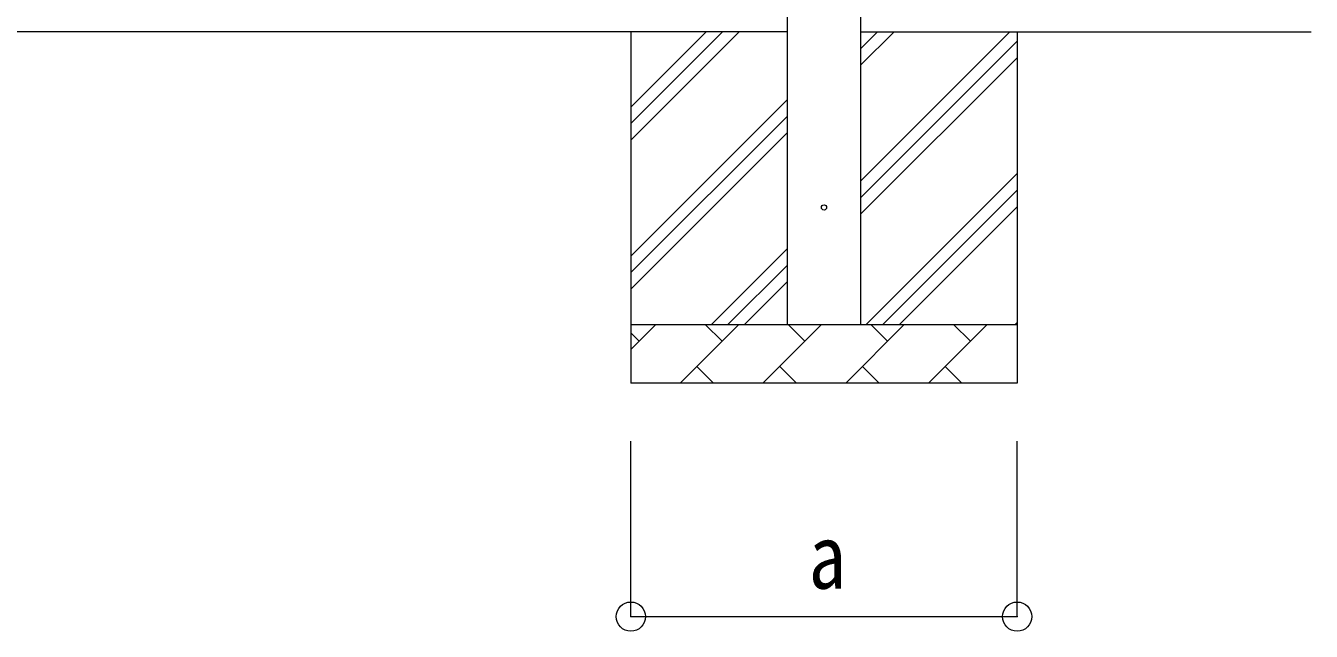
# Model space of a CAD drawing. Units: millimetres, scale not verified. Extents: x -88263 to 14131, y -29850 to 9646.
# Drawn here: x -4684 to -2488, y -813 to 221 of the extents above; entities that cross this region are included whole.
import ezdxf
from ezdxf.enums import TextEntityAlignment as Align

# ---------------------------------------------------------------- set-up
doc = ezdxf.new("R2010")
doc.units = ezdxf.units.MM
doc.header["$LTSCALE"] = 50
doc.header["$PDMODE"] = 32
doc.header["$PDSIZE"] = 50
for name, color, linetype, lineweight in [('0-2_建具', 4, 'Continuous', 9), ('0-4_設備', 7, 'Continuous', 9), ('0-8_外構', 6, 'Continuous', 9)]:
    doc.layers.add(name, color=color, linetype=linetype, lineweight=lineweight)
doc.styles.add('ＭＳ ゴシック', font='')
doc.styles.get('ＭＳ ゴシック').set_extended_font_data('MS Gothic')

msp = doc.modelspace()

# ---------------------------------------------------------------- linework, layer by layer
at = {"layer": '0-2_建具'}
for p, q in [((-3382.84, -289.43), (-3382.84, 2565.57)), ((-3257.84, 2565.57), (-3257.84, -289.43))]:
    msp.add_line(p, q, dxfattribs=at)
msp.add_circle((-3320.34, -89.43), 4.5, dxfattribs=at)
at = {"layer": '0-4_設備'}
for p, q in [((-3382.84, 210.57), (-10930.84, 210.57)), ((-3650.34, 210.57), (-3650.34, -389.43)), ((-3650.34, 25.52), (-3465.29, 210.57)), ((-3650.34, 53.8), (-3493.57, 210.57)), ((-3650.34, 82.09), (-3521.86, 210.57)), ((-3257.84, 210.57), (-2487.84, 210.57)), ((-3257.84, -44.53), (-3002.74, 210.57)), ((-3257.84, 153.46), (-3200.73, 210.57)), ((-3257.84, 181.75), (-3229.01, 210.57)), ((-2990.34, 210.57), (-2990.34, -389.43)), ((-3257.84, -72.81), (-2990.34, 194.69)), ((-3257.84, -101.1), (-2990.34, 166.4)), ((-3650.34, -172.47), (-3382.84, 95.03)), ((-3650.34, -200.75), (-3382.84, 66.75)), ((-3650.34, -229.04), (-3382.84, 38.46)), ((-3248.18, -289.43), (-2990.34, -31.59)), ((-3219.9, -289.43), (-2990.34, -59.87)), ((-3191.61, -289.43), (-2990.34, -88.16)), ((-3512.74, -289.43), (-3382.84, -159.53)), ((-3484.45, -289.43), (-3382.84, -187.81)), ((-3456.17, -289.43), (-3382.84, -216.1)), ((-3650.34, -289.43), (-2990.34, -289.43)), ((-3650.34, -332.32), (-3607.44, -289.43)), ((-3636, -317.98), (-3650.34, -303.64)), ((-3566.02, -389.43), (-3466.02, -289.43)), ((-3494.58, -317.98), (-3523.13, -289.43)), ((-3424.6, -389.43), (-3324.6, -289.43)), ((-3353.15, -317.98), (-3381.71, -289.43)), ((-3283.18, -389.43), (-3183.18, -289.43)), ((-3211.73, -317.98), (-3240.29, -289.43)), ((-3141.76, -389.43), (-3041.76, -289.43)), ((-3070.31, -317.98), (-3098.87, -289.43)), ((-2993.62, -289.43), (-2990.34, -286.15)), ((-3537.47, -360.88), (-3508.92, -389.43)), ((-3396.05, -360.88), (-3367.49, -389.43)), ((-3254.63, -360.88), (-3226.07, -389.43)), ((-3113.21, -360.88), (-3084.65, -389.43)), ((-2990.34, -389.43), (-3650.34, -389.43))]:
    msp.add_line(p, q, dxfattribs=at)
at = {"layer": '0-8_外構'}
for p, q in [((-3650.34, -788.43), (-3650.34, -488.43)), ((-2990.34, -788.43), (-2990.34, -488.43)), ((-3650.34, -788.43), (-2990.34, -788.43))]:
    msp.add_line(p, q, dxfattribs=at)
for p in [(-3650.34, -788.43), (-2990.34, -788.43)]:
    msp.add_point(p, dxfattribs=at)

# ---------------------------------------------------------------- texts
at = {"layer": '0-8_外構', "color": 7, "style": 'ＭＳ ゴシック', "width": 0.85}
msp.add_text('a', height=110, dxfattribs=at).set_placement((-3346.59, -773.43), align=Align.BOTTOM_LEFT)

doc.saveas('drawing.dxf')
